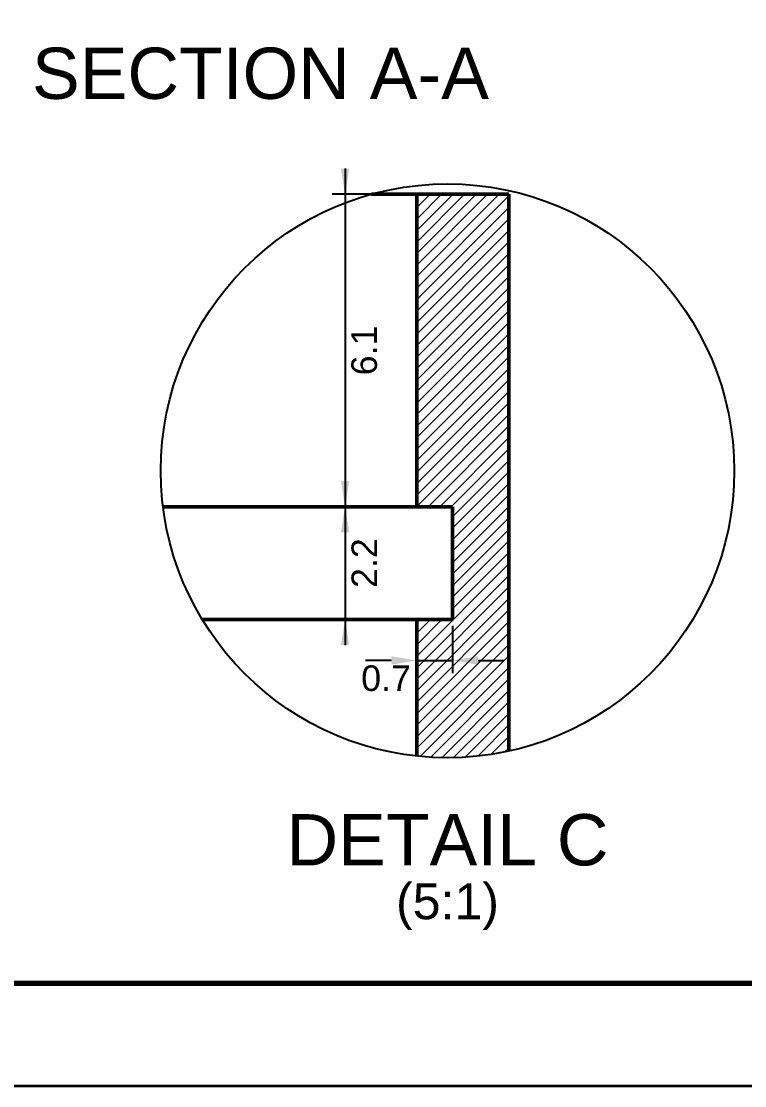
# Model space of a CAD drawing. Header units: millimetres. Extents: x 0 to 900, y 0 to 148.
# Drawn here: x 295.2 to 330.5, y 0 to 51.9 of the extents above; entities that cross this region are included whole.
import ezdxf
from ezdxf.enums import TextEntityAlignment as Align

# ---------------------------------------------------------------- set-up
doc = ezdxf.new("R2010")
doc.units = ezdxf.units.MM
doc.header["$LTSCALE"] = 0.125
for name, color, linetype, lineweight in [('DETAIL_BOUNDARY', 7, 'Continuous', 25), ('DIM', 7, 'Continuous', 18), ('FRAME', 7, 'Continuous', 70), ('SECTION_HATCH', 8, 'Continuous', 13), ('TEXT', 7, 'Continuous', 25), ('TITLE', 7, 'Continuous', 35), ('VISIBLE', 7, 'Continuous', 50)]:
    doc.layers.add(name, color=color, linetype=linetype, lineweight=lineweight)
doc.styles.add('LiberationSans', font='LiberationSans-Regular.ttf')
doc.dimstyles.new('ISO', dxfattribs={"dimscale": 0.5, "dimtxt": 2.5, "dimasz": 2.5, "dimexe": 1.25, "dimexo": 0.625, "dimtad": 1, "dimdsep": 46, "dimtxsty": 'LiberationSans', "dimcen": 0, "dimazin": 3, "dimtfac": 1, "dimtmove": 0, "dimatfit": 3})

msp = doc.modelspace()

# ---------------------------------------------------------------- hatches: boundary and pattern name
at = {"layer": 'SECTION_HATCH'}
h = msp.add_hatch(dxfattribs=at)
h.set_pattern_fill('ANSI31', scale=0.125)
h.paths.add_polyline_path([(314.5, 43.5), (314.625, 43.5), (314.75, 43.5), (314.876, 43.5), (315.001, 43.5), (315.126, 43.5), (315.251, 43.5), (315.377, 43.5), (315.502, 43.5), (315.627, 43.5), (315.752, 43.5), (315.877, 43.5), (316.003, 43.5), (316.128, 43.5), (316.253, 43.5), (316.378, 43.5), (316.504, 43.5), (316.629, 43.5), (316.754, 43.5), (316.879, 43.5), (317.004, 43.5), (317.13, 43.5), (317.255, 43.5), (317.38, 43.5), (317.505, 43.5), (317.631, 43.5), (317.756, 43.5), (317.881, 43.5), (318.006, 43.5), (318.132, 43.5), (318.257, 43.5), (318.382, 43.5), (318.507, 43.5), (318.632, 43.5), (318.758, 43.5), (318.883, 43.5), (319, 43.492), (319, 43.367), (319, 43.241), (319, 43.116), (319, 42.991), (319, 42.866), (319, 42.741), (319, 42.615), (319, 42.49), (319, 42.365), (319, 42.24), (319, 42.114), (319, 41.989), (319, 41.864), (319, 41.739), (319, 41.614), (319, 41.488), (319, 41.363), (319, 41.238), (319, 41.113), (319, 40.987), (319, 40.862), (319, 40.737), (319, 40.612), (319, 40.487), (319, 40.361), (319, 40.236), (319, 40.111), (319, 39.986), (319, 39.86), (319, 39.735), (319, 39.61), (319, 39.485), (319, 39.359), (319, 39.234), (319, 39.109), (319, 38.984), (319, 38.859), (319, 38.733), (319, 38.608), (319, 38.483), (319, 38.358), (319, 38.232), (319, 38.107), (319, 37.982), (319, 37.857), (319, 37.732), (319, 37.606), (319, 37.481), (319, 37.356), (319, 37.231), (319, 37.105), (319, 36.98), (319, 36.855), (319, 36.73), (319, 36.605), (319, 36.479), (319, 36.354), (319, 36.229), (319, 36.104), (319, 35.978), (319, 35.853), (319, 35.728), (319, 35.603), (319, 35.478), (319, 35.352), (319, 35.227), (319, 35.102), (319, 34.977), (319, 34.851), (319, 34.726), (319, 34.601), (319, 34.476), (319, 34.35), (319, 34.225), (319, 34.1), (319, 33.975), (319, 33.85), (319, 33.724), (319, 33.599), (319, 33.474), (319, 33.349), (319, 33.223), (319, 33.098), (319, 32.973), (319, 32.848), (319, 32.723), (319, 32.597), (319, 32.472), (319, 32.347), (319, 32.222), (319, 32.096), (319, 31.971), (319, 31.846), (319, 31.721), (319, 31.596), (319, 31.47), (319, 31.345), (319, 31.22), (319, 31.095), (319, 30.969), (319, 30.844), (319, 30.719), (319, 30.594), (319, 30.469), (319, 30.343), (319, 30.218), (319, 30.093), (319, 29.968), (319, 29.842), (319, 29.717), (319, 29.592), (319, 29.467), (319, 29.341), (319, 29.216), (319, 29.091), (319, 28.966), (319, 28.841), (319, 28.715), (319, 28.59), (319, 28.465), (319, 28.34), (319, 28.214), (319, 28.089), (319, 27.964), (319, 27.839), (319, 27.714), (319, 27.588), (319, 27.463), (319, 27.338), (319, 27.213), (319, 27.087), (319, 26.962), (319, 26.837), (319, 26.712), (319, 26.587), (319, 26.461), (319, 26.336), (319, 26.211), (319, 26.086), (319, 25.96), (319, 25.835), (319, 25.71), (319, 25.585), (319, 25.46), (319, 25.334), (319, 25.209), (319, 25.084), (319, 24.959), (319, 24.833), (319, 24.708), (319, 24.583), (319, 24.458), (319, 24.332), (319, 24.207), (319, 24.082), (319, 23.957), (319, 23.832), (319, 23.706), (319, 23.581), (319, 23.456), (319, 23.331), (319, 23.205), (319, 23.08), (319, 22.955), (319, 22.83), (319, 22.705), (319, 22.579), (319, 22.454), (319, 22.329), (319, 22.204), (319, 22.078), (319, 21.953), (319, 21.828), (319, 21.703), (319, 21.578), (319, 21.452), (319, 21.327), (319, 21.202), (319, 21.077), (319, 20.951), (319, 20.826), (319, 20.701), (319, 20.576), (319, 20.451), (319, 20.325), (319, 20.2), (319, 20.075), (319, 19.95), (319, 19.824), (319, 19.699), (319, 19.574), (319, 19.449), (319, 19.324), (319, 19.198), (319, 19.073), (319, 18.948), (319, 18.823), (319, 18.697), (319, 18.572), (319, 18.447), (319, 18.322), (319, 18.196), (319, 18.071), (319, 17.946), (319, 17.821), (319, 17.696), (319, 17.57), (319, 17.445), (319, 17.32), (319, 17.195), (319, 17.069), (319, 16.944), (319, 16.819), (319, 16.694), (319, 16.569), (319, 16.443), (318.993, 16.324), (318.871, 16.297), (318.748, 16.272), (318.625, 16.248), (318.502, 16.225), (318.379, 16.204), (318.255, 16.183), (318.131, 16.163), (318.008, 16.145), (317.884, 16.127), (317.759, 16.111), (317.635, 16.096), (317.511, 16.082), (317.386, 16.069), (317.261, 16.057), (317.137, 16.046), (317.012, 16.037), (316.887, 16.028), (316.762, 16.021), (316.637, 16.014), (316.512, 16.009), (316.387, 16.005), (316.261, 16.002), (316.136, 16.001), (316.011, 16), (315.886, 16), (315.761, 16.002), (315.635, 16.005), (315.51, 16.009), (315.385, 16.014), (315.26, 16.02), (315.135, 16.027), (315.01, 16.035), (314.885, 16.044), (314.76, 16.055), (314.636, 16.067), (314.511, 16.079), (314.5, 16.195), (314.5, 16.32), (314.5, 16.445), (314.5, 16.57), (314.5, 16.696), (314.5, 16.821), (314.5, 16.946), (314.5, 17.071), (314.5, 17.196), (314.5, 17.322), (314.5, 17.447), (314.5, 17.572), (314.5, 17.697), (314.5, 17.823), (314.5, 17.948), (314.5, 18.073), (314.5, 18.198), (314.5, 18.324), (314.5, 18.449), (314.5, 18.574), (314.5, 18.699), (314.5, 18.824), (314.5, 18.95), (314.5, 19.075), (314.5, 19.2), (314.5, 19.325), (314.5, 19.451), (314.5, 19.576), (314.5, 19.701), (314.5, 19.826), (314.5, 19.951), (314.5, 20.077), (314.5, 20.202), (314.5, 20.327), (314.5, 20.452), (314.5, 20.578), (314.5, 20.703), (314.5, 20.828), (314.5, 20.953), (314.5, 21.078), (314.5, 21.204), (314.5, 21.329), (314.5, 21.454), (314.5, 21.579), (314.5, 21.705), (314.5, 21.83), (314.5, 21.955), (314.5, 22.08), (314.5, 22.205), (314.5, 22.331), (314.5, 22.456), (314.5, 22.581), (314.5, 22.706), (314.582, 22.75), (314.707, 22.75), (314.832, 22.75), (314.957, 22.75), (315.082, 22.75), (315.208, 22.75), (315.333, 22.75), (315.458, 22.75), (315.583, 22.75), (315.709, 22.75), (315.834, 22.75), (315.959, 22.75), (316.084, 22.75), (316.21, 22.75), (316.25, 22.835), (316.25, 22.96), (316.25, 23.085), (316.25, 23.21), (316.25, 23.336), (316.25, 23.461), (316.25, 23.586), (316.25, 23.711), (316.25, 23.837), (316.25, 23.962), (316.25, 24.087), (316.25, 24.212), (316.25, 24.337), (316.25, 24.463), (316.25, 24.588), (316.25, 24.713), (316.25, 24.838), (316.25, 24.964), (316.25, 25.089), (316.25, 25.214), (316.25, 25.339), (316.25, 25.464), (316.25, 25.59), (316.25, 25.715), (316.25, 25.84), (316.25, 25.965), (316.25, 26.091), (316.25, 26.216), (316.25, 26.341), (316.25, 26.466), (316.25, 26.591), (316.25, 26.717), (316.25, 26.842), (316.25, 26.967), (316.25, 27.092), (316.25, 27.218), (316.25, 27.343), (316.25, 27.468), (316.25, 27.593), (316.25, 27.719), (316.25, 27.844), (316.25, 27.969), (316.25, 28.094), (316.25, 28.219), (316.155, 28.25), (316.03, 28.25), (315.905, 28.25), (315.78, 28.25), (315.654, 28.25), (315.529, 28.25), (315.404, 28.25), (315.279, 28.25), (315.154, 28.25), (315.028, 28.25), (314.903, 28.25), (314.778, 28.25), (314.653, 28.25), (314.527, 28.25), (314.5, 28.348), (314.5, 28.473), (314.5, 28.598), (314.5, 28.723), (314.5, 28.849), (314.5, 28.974), (314.5, 29.099), (314.5, 29.224), (314.5, 29.35), (314.5, 29.475), (314.5, 29.6), (314.5, 29.725), (314.5, 29.85), (314.5, 29.976), (314.5, 30.101), (314.5, 30.226), (314.5, 30.351), (314.5, 30.477), (314.5, 30.602), (314.5, 30.727), (314.5, 30.852), (314.5, 30.978), (314.5, 31.103), (314.5, 31.228), (314.5, 31.353), (314.5, 31.478), (314.5, 31.604), (314.5, 31.729), (314.5, 31.854), (314.5, 31.979), (314.5, 32.105), (314.5, 32.23), (314.5, 32.355), (314.5, 32.48), (314.5, 32.605), (314.5, 32.731), (314.5, 32.856), (314.5, 32.981), (314.5, 33.106), (314.5, 33.232), (314.5, 33.357), (314.5, 33.482), (314.5, 33.607), (314.5, 33.732), (314.5, 33.858), (314.5, 33.983), (314.5, 34.108), (314.5, 34.233), (314.5, 34.359), (314.5, 34.484), (314.5, 34.609), (314.5, 34.734), (314.5, 34.859), (314.5, 34.985), (314.5, 35.11), (314.5, 35.235), (314.5, 35.36), (314.5, 35.486), (314.5, 35.611), (314.5, 35.736), (314.5, 35.861), (314.5, 35.987), (314.5, 36.112), (314.5, 36.237), (314.5, 36.362), (314.5, 36.487), (314.5, 36.613), (314.5, 36.738), (314.5, 36.863), (314.5, 36.988), (314.5, 37.114), (314.5, 37.239), (314.5, 37.364), (314.5, 37.489), (314.5, 37.614), (314.5, 37.74), (314.5, 37.865), (314.5, 37.99), (314.5, 38.115), (314.5, 38.241), (314.5, 38.366), (314.5, 38.491), (314.5, 38.616), (314.5, 38.741), (314.5, 38.867), (314.5, 38.992), (314.5, 39.117), (314.5, 39.242), (314.5, 39.368), (314.5, 39.493), (314.5, 39.618), (314.5, 39.743), (314.5, 39.868), (314.5, 39.994), (314.5, 40.119), (314.5, 40.244), (314.5, 40.369), (314.5, 40.495), (314.5, 40.62), (314.5, 40.745), (314.5, 40.87), (314.5, 40.996), (314.5, 41.121), (314.5, 41.246), (314.5, 41.371), (314.5, 41.496), (314.5, 41.622), (314.5, 41.747), (314.5, 41.872), (314.5, 41.997), (314.5, 42.123), (314.5, 42.248), (314.5, 42.373), (314.5, 42.498), (314.5, 42.623), (314.5, 42.749), (314.5, 42.874), (314.5, 42.999), (314.5, 43.124), (314.5, 43.25), (314.5, 43.375)])

# ---------------------------------------------------------------- linework, layer by layer
at = {"layer": 'DETAIL_BOUNDARY'}
msp.add_circle((316, 30), 14, dxfattribs=at)
at = {"layer": 'FRAME'}
msp.add_lwpolyline([(235, 5), (435, 5), (435, 143.5), (235, 143.5)], close=True, dxfattribs=at)
at = {"layer": 'TITLE'}
msp.add_lwpolyline([(230, 0), (440, 0), (440, 148.5), (230, 148.5)], close=True, dxfattribs=at)
at = {"layer": 'VISIBLE'}
for p, q in [((314.5, 43.5), (319, 43.5)), ((314.5, 43.5), (314.5, 28.25)), ((319, 43.5), (319, 16.325)), ((314.5, 28.25), (316.25, 28.25)), ((316.25, 28.25), (316.25, 22.75)), ((314.5, 22.75), (316.25, 22.75)), ((314.5, 22.75), (314.5, 16.081))]:
    msp.add_line(p, q, dxfattribs=at)
for points in [[(312.292, 43.5), (312.568, 43.5), (312.844, 43.5), (313.12, 43.5), (313.396, 43.5), (313.672, 43.5), (313.948, 43.5), (314.224, 43.5), (314.5, 43.5)], [(302.11, 28.25), (302.363, 28.25), (302.616, 28.25), (302.868, 28.25), (303.121, 28.25), (303.374, 28.25), (303.627, 28.25), (303.88, 28.25), (304.133, 28.25), (304.386, 28.25), (304.638, 28.25), (304.891, 28.25), (305.144, 28.25), (305.397, 28.25), (305.65, 28.25), (305.903, 28.25), (306.156, 28.25), (306.408, 28.25), (306.661, 28.25), (306.914, 28.25), (307.167, 28.25), (307.42, 28.25), (307.673, 28.25), (307.926, 28.25), (308.178, 28.25), (308.431, 28.25), (308.684, 28.25), (308.937, 28.25), (309.19, 28.25), (309.443, 28.25), (309.696, 28.25), (309.949, 28.25), (310.201, 28.25), (310.454, 28.25), (310.707, 28.25), (310.96, 28.25), (311.213, 28.25), (311.466, 28.25), (311.719, 28.25), (311.971, 28.25), (312.224, 28.25), (312.477, 28.25), (312.73, 28.25), (312.983, 28.25), (313.236, 28.25), (313.489, 28.25), (313.741, 28.25), (313.994, 28.25), (314.247, 28.25), (314.5, 28.25)], [(304.023, 22.75), (304.279, 22.75), (304.535, 22.75), (304.79, 22.75), (305.046, 22.75), (305.301, 22.75), (305.557, 22.75), (305.812, 22.75), (306.068, 22.75), (306.323, 22.75), (306.579, 22.75), (306.834, 22.75), (307.09, 22.75), (307.345, 22.75), (307.601, 22.75), (307.856, 22.75), (308.112, 22.75), (308.367, 22.75), (308.623, 22.75), (308.878, 22.75), (309.134, 22.75), (309.389, 22.75), (309.645, 22.75), (309.901, 22.75), (310.156, 22.75), (310.412, 22.75), (310.667, 22.75), (310.923, 22.75), (311.178, 22.75), (311.434, 22.75), (311.689, 22.75), (311.945, 22.75), (312.2, 22.75), (312.456, 22.75), (312.711, 22.75), (312.967, 22.75), (313.222, 22.75), (313.478, 22.75), (313.733, 22.75), (313.989, 22.75), (314.244, 22.75), (314.5, 22.75)]]:
    msp.add_lwpolyline(points, dxfattribs=at)

# ---------------------------------------------------------------- texts
at = {"layer": 'TEXT', "style": 'LiberationSans'}
for s, height, p in [('SECTION A-A', 2.5, (306.868, 49.4)), ('DETAIL C', 2.5, (316, 12)), ('(5:1)', 1.75, (316, 9))]:
    msp.add_text(s, height=height, dxfattribs=at).set_placement(p, align=Align.MIDDLE_CENTER)

# ---------------------------------------------------------------- dimensions: what is measured, and where the dimension line sits
at = {"layer": 'DIM'}
for base, p1, p2 in [((311, 43.5), (314.5, 43.5), (314.5, 28.25)), ((311, 28.25), (316.25, 28.25), (316.25, 22.75))]:
    msp.add_linear_dim(base=base, p1=p1, p2=p2, angle=90, dimstyle='ISO', override={"dimlfac": 0.4}, dxfattribs=at).render()
msp.add_linear_dim(base=(314.5, 20.75), p1=(314.5, 22.75), p2=(316.25, 22.75), location=(313, 19.875), dimstyle='ISO', override={"dimlfac": 0.4, "dimtmove": 2}, dxfattribs=at).render()

doc.saveas('drawing.dxf')
